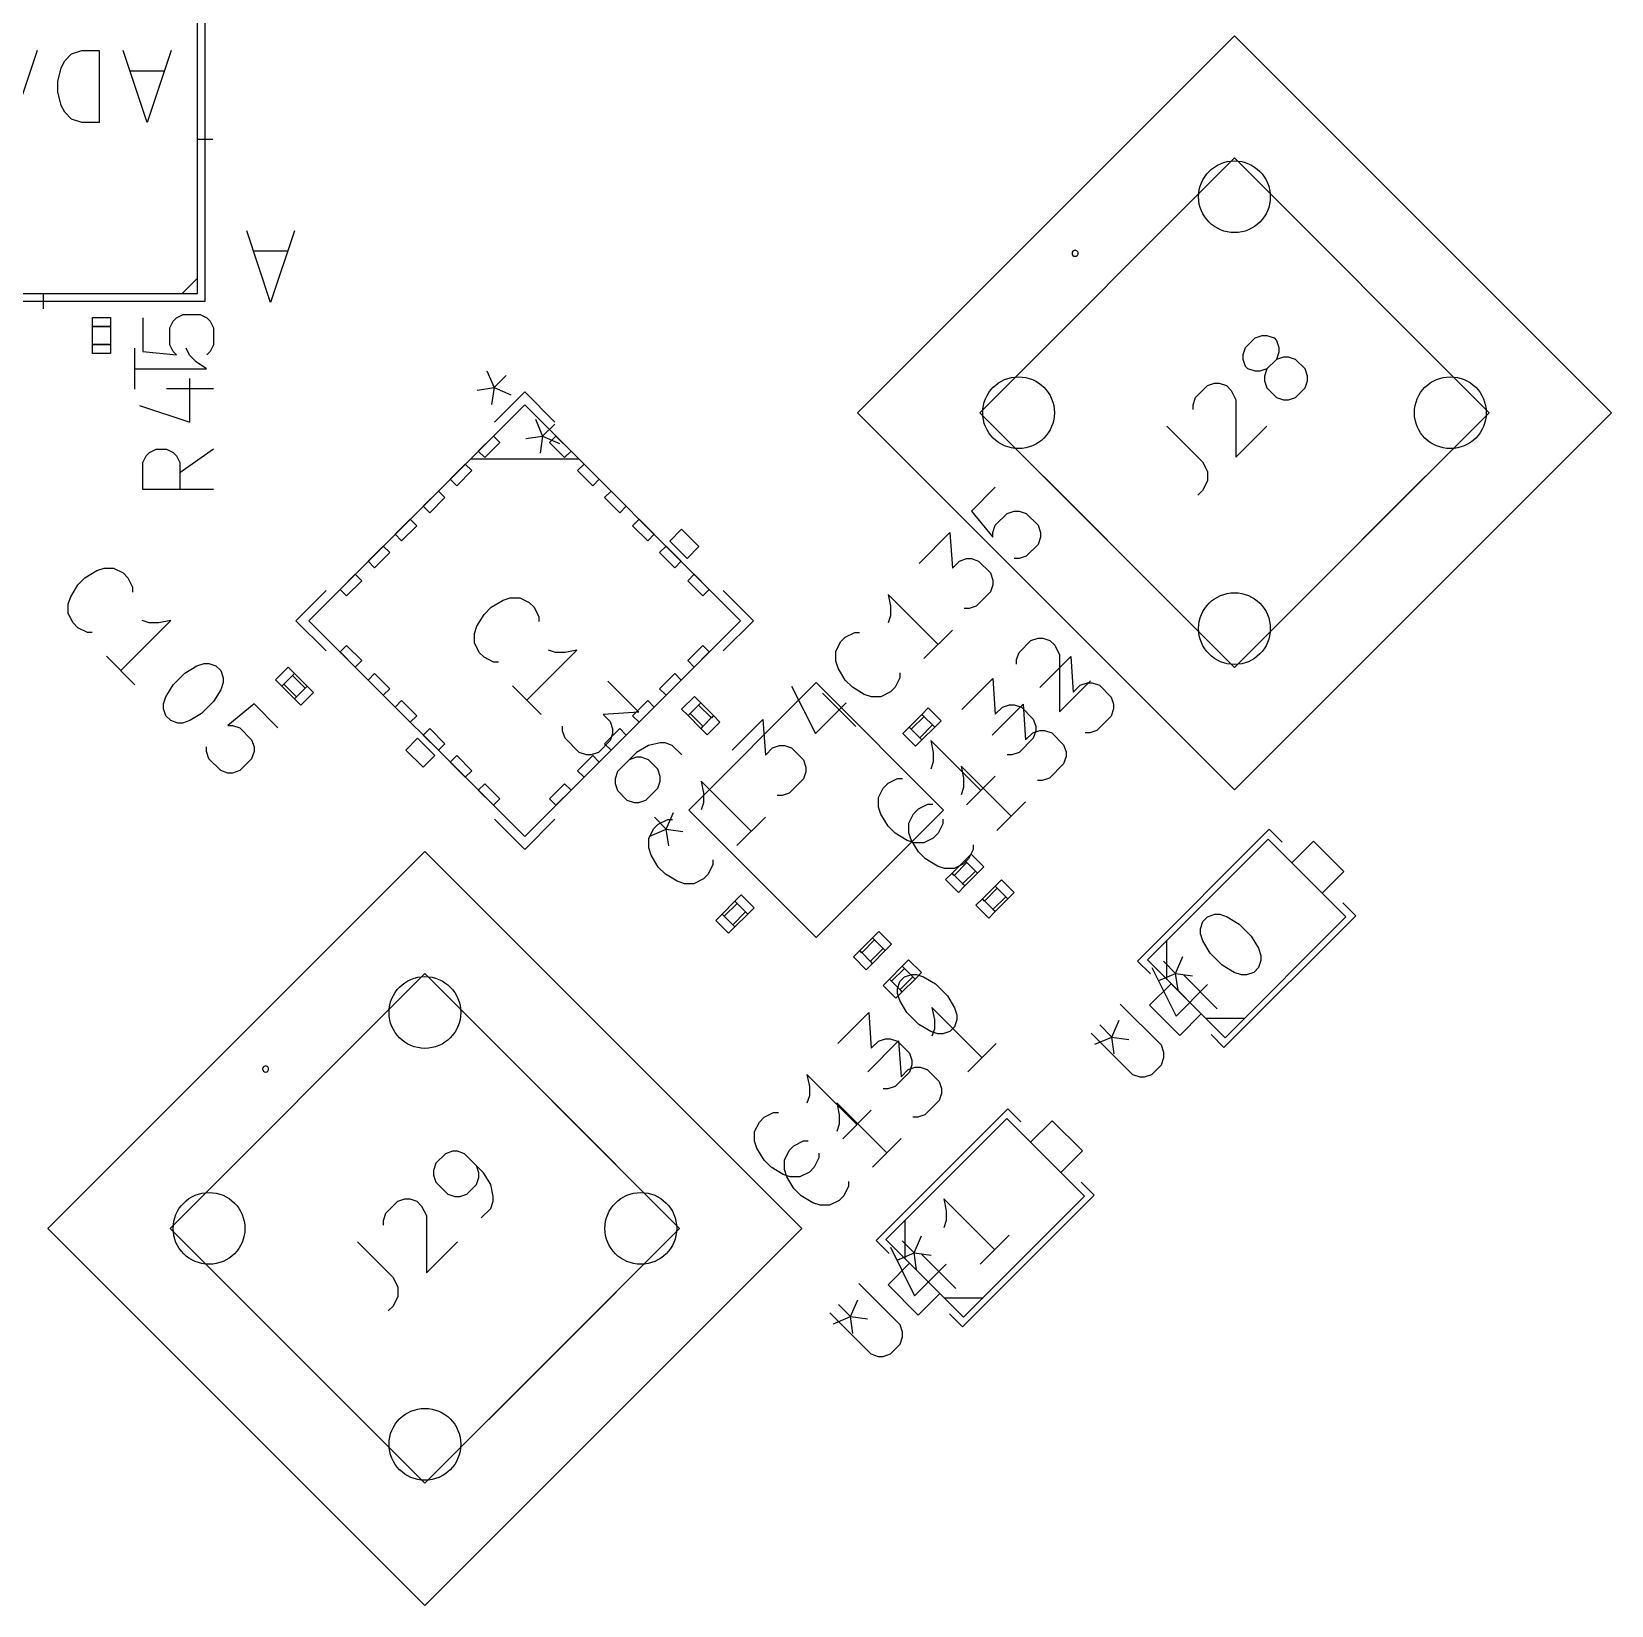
# Model space of a CAD drawing. Header units: millimetres. Extents: x -1 to 260, y -56 to 300.
# Drawn here: x 150.8 to 177.08, y 192.62 to 218.8 of the extents above; entities that cross this region are included whole.
import ezdxf

# ---------------------------------------------------------------- set-up
doc = ezdxf.new("R2010")
doc.units = ezdxf.units.MM
for name, color, linetype, true_color in [('Edge.Cuts', 254, 'CONTINUOUS', 0xd0d2cd), ('F.Fab', 9, 'CONTINUOUS', 0xafafaf), ('F.Silkscreen', 41, 'CONTINUOUS', 0xf2eda1)]:
    doc.layers.add(name, color=color, linetype=linetype, true_color=true_color)

msp = doc.modelspace()

# ---------------------------------------------------------------- linework, layer by layer
at = {"layer": 'Edge.Cuts'}
for centre in [(170.81, 216.052102), (167.217898, 212.46), (174.402102, 212.46), (170.81, 208.867898), (157.34, 202.482102), (153.747898, 198.89), (160.932102, 198.89), (157.34, 195.297898)]:
    msp.add_circle(centre, 0.5969, dxfattribs=at)
at = {"layer": 'F.Fab', "linetype": 'CONTINUOUS'}
for p, q in [((153.556, 214.444), (153.556, 221.556)), ((164.537963, 212.46), (170.81, 218.732037)), ((170.81, 218.732037), (177.082037, 212.46)), ((166.571602, 212.46), (170.81, 216.698398)), ((170.81, 216.698398), (175.048398, 212.46)), ((154.77224, 214.293938), (154.374307, 215.487738)), ((155.170173, 215.487738), (154.77224, 214.293938)), ((155.056478, 215.146652), (154.488002, 215.146652)), ((153.302, 214.444), (153.556, 214.698)), ((146.444, 214.444), (153.556, 214.444)), ((151.81, 213.895), (151.81, 214.045)), ((151.81, 214.045), (152.11, 214.045)), ((152.11, 214.045), (152.11, 213.895)), ((152.11, 213.895), (151.81, 213.895)), ((151.81, 213.445), (151.81, 213.595)), ((151.81, 213.595), (152.11, 213.595)), ((152.11, 213.595), (152.11, 213.445)), ((152.512261, 212.849307), (152.512261, 213.531478)), ((153.421823, 213.417783), (153.364975, 213.531478)), ((152.11, 213.445), (151.81, 213.445)), ((152.512261, 213.190392), (153.706061, 213.190392)), ((153.535518, 213.304088), (153.421823, 213.417783)), ((153.706061, 213.190392), (153.535518, 213.304088)), ((159, 212.592102), (155.407898, 209)), ((162.592102, 209), (159, 212.592102)), ((170.81, 206.187963), (164.537963, 212.46)), ((170.81, 208.221602), (166.571602, 212.46)), ((175.048398, 212.46), (170.81, 208.221602)), ((177.082037, 212.46), (170.81, 206.187963)), ((159.177478, 212.349737), (159.29807, 212.068356)), ((159.499057, 212.269342), (159.29807, 212.068356)), ((158.227698, 211.8198), (158.479145, 212.071248)), ((158.586908, 211.963485), (158.335461, 211.712037)), ((158.479145, 212.071248), (158.586908, 211.963485)), ((159.016689, 212.028158), (159.29807, 212.068356)), ((159.29807, 212.068356), (159.257873, 211.786974)), ((159.29807, 212.068356), (159.579451, 211.947764)), ((159.413092, 211.963485), (159.520855, 212.071248)), ((159.664539, 211.712037), (159.413092, 211.963485)), ((159.520855, 212.071248), (159.772302, 211.8198)), ((158.101974, 211.694077), (159.898026, 211.694077)), ((158.335461, 211.712037), (158.227698, 211.8198)), ((159.772302, 211.8198), (159.664539, 211.712037)), ((157.760725, 211.352827), (158.012172, 211.604274)), ((157.868488, 211.245064), (157.760725, 211.352827)), ((158.119935, 211.496511), (157.868488, 211.245064)), ((158.012172, 211.604274), (158.119935, 211.496511)), ((159.880065, 211.496511), (159.987828, 211.604274)), ((160.131512, 211.245064), (159.880065, 211.496511)), ((159.987828, 211.604274), (160.239275, 211.352827)), ((160.239275, 211.352827), (160.131512, 211.245064)), ((157.311712, 210.903814), (157.563159, 211.155261)), ((157.563159, 211.155261), (157.670922, 211.047498)), ((160.329078, 211.047498), (160.436841, 211.155261)), ((160.436841, 211.155261), (160.688288, 210.903814)), ((157.419475, 210.796051), (157.311712, 210.903814)), ((157.670922, 211.047498), (157.419475, 210.796051)), ((160.580525, 210.796051), (160.329078, 211.047498)), ((160.688288, 210.903814), (160.580525, 210.796051)), ((156.844739, 210.436841), (157.096186, 210.688288)), ((157.203949, 210.580525), (156.952502, 210.329078)), ((157.096186, 210.688288), (157.203949, 210.580525)), ((160.796051, 210.580525), (160.903814, 210.688288)), ((161.047498, 210.329078), (160.796051, 210.580525)), ((160.903814, 210.688288), (161.155261, 210.436841)), ((156.952502, 210.329078), (156.844739, 210.436841)), ((161.155261, 210.436841), (161.047498, 210.329078)), ((156.395726, 209.987828), (156.647173, 210.239275)), ((156.754936, 210.131512), (156.503489, 209.880065)), ((156.647173, 210.239275), (156.754936, 210.131512)), ((161.245064, 210.131512), (161.352827, 210.239275)), ((161.496511, 209.880065), (161.245064, 210.131512)), ((161.352827, 210.239275), (161.604274, 209.987828)), ((155.928752, 209.520855), (156.1802, 209.772302)), ((156.1802, 209.772302), (156.287963, 209.664539)), ((156.503489, 209.880065), (156.395726, 209.987828)), ((161.604274, 209.987828), (161.496511, 209.880065)), ((161.712037, 209.664539), (161.8198, 209.772302)), ((161.8198, 209.772302), (162.071248, 209.520855)), ((156.036515, 209.413092), (155.928752, 209.520855)), ((156.287963, 209.664539), (156.036515, 209.413092)), ((161.963485, 209.413092), (161.712037, 209.664539)), ((162.071248, 209.520855), (161.963485, 209.413092)), ((155.407898, 209), (159, 205.407898)), ((159, 205.407898), (162.592102, 209)), ((155.928752, 208.479145), (156.036515, 208.586908)), ((156.1802, 208.227698), (155.928752, 208.479145)), ((156.036515, 208.586908), (156.287963, 208.335461)), ((161.712037, 208.335461), (161.963485, 208.586908)), ((162.071248, 208.479145), (161.8198, 208.227698)), ((161.963485, 208.586908), (162.071248, 208.479145)), ((154.851967, 208.017066), (155.064099, 208.229198)), ((155.064099, 208.229198), (155.170165, 208.123132)), ((156.287963, 208.335461), (156.1802, 208.227698)), ((161.8198, 208.227698), (161.712037, 208.335461)), ((154.958033, 207.911), (154.851967, 208.017066)), ((155.170165, 208.123132), (154.958033, 207.911)), ((154.958033, 207.911), (154.993388, 207.946355)), ((154.993388, 207.946355), (155.20552, 207.734223)), ((155.13481, 208.087777), (155.170165, 208.123132)), ((155.346942, 207.875645), (155.13481, 208.087777)), ((155.170165, 208.123132), (155.382297, 207.911)), ((156.395726, 208.012172), (156.503489, 208.119935)), ((156.647173, 207.760725), (156.395726, 208.012172)), ((156.503489, 208.119935), (156.754936, 207.868488)), ((161.245064, 207.868488), (161.496511, 208.119935)), ((161.604274, 208.012172), (161.352827, 207.760725)), ((161.496511, 208.119935), (161.604274, 208.012172)), ((161.72868, 205.85), (163.85, 207.97132)), ((165.97132, 205.85), (163.85, 207.97132)), ((155.170165, 207.698868), (154.958033, 207.911)), ((155.170165, 207.698868), (155.382297, 207.911)), ((155.20552, 207.734223), (155.170165, 207.698868)), ((155.276231, 207.592802), (155.170165, 207.698868)), ((155.488363, 207.804934), (155.276231, 207.592802)), ((155.382297, 207.911), (155.346942, 207.875645)), ((155.382297, 207.911), (155.488363, 207.804934)), ((156.754936, 207.868488), (156.647173, 207.760725)), ((156.844739, 207.563159), (156.952502, 207.670922)), ((156.952502, 207.670922), (157.203949, 207.419475)), ((160.796051, 207.419475), (161.047498, 207.670922)), ((161.047498, 207.670922), (161.155261, 207.563159)), ((161.352827, 207.760725), (161.245064, 207.868488)), ((161.611802, 207.526066), (161.823934, 207.738198)), ((161.823934, 207.738198), (161.93, 207.632132)), ((157.096186, 207.311712), (156.844739, 207.563159)), ((157.203949, 207.419475), (157.096186, 207.311712)), ((160.903814, 207.311712), (160.796051, 207.419475)), ((161.155261, 207.563159), (160.903814, 207.311712)), ((161.717868, 207.42), (161.611802, 207.526066)), ((161.93, 207.632132), (161.717868, 207.42)), ((161.717868, 207.42), (161.753223, 207.455355)), ((161.93, 207.207868), (161.717868, 207.42)), ((161.753223, 207.455355), (161.965355, 207.243223)), ((161.894645, 207.596777), (161.93, 207.632132)), ((162.106777, 207.384645), (161.894645, 207.596777)), ((161.93, 207.632132), (162.142132, 207.42)), ((161.93, 207.207868), (162.142132, 207.42)), ((162.142132, 207.42), (162.106777, 207.384645)), ((162.142132, 207.42), (162.248198, 207.313934)), ((165.397596, 207.229253), (165.609728, 207.441385)), ((165.645083, 207.40603), (165.432951, 207.193898)), ((165.609728, 207.441385), (165.715794, 207.547451)), ((165.609728, 207.441385), (165.645083, 207.40603)), ((165.82186, 207.229253), (165.609728, 207.441385)), ((165.715794, 207.547451), (165.927926, 207.335319)), ((157.311712, 207.096186), (157.419475, 207.203949)), ((157.419475, 207.203949), (157.670922, 206.952502)), ((160.329078, 206.952502), (160.580525, 207.203949)), ((160.580525, 207.203949), (160.688288, 207.096186)), ((161.965355, 207.243223), (161.93, 207.207868)), ((162.036066, 207.101802), (161.93, 207.207868)), ((162.248198, 207.313934), (162.036066, 207.101802)), ((165.29153, 207.123187), (165.397596, 207.229253)), ((165.432951, 207.193898), (165.397596, 207.229253)), ((165.397596, 207.229253), (165.609728, 207.017121)), ((165.574373, 207.052476), (165.786505, 207.264608)), ((165.82186, 207.229253), (165.609728, 207.017121)), ((165.786505, 207.264608), (165.82186, 207.229253)), ((165.927926, 207.335319), (165.82186, 207.229253)), ((157.563159, 206.844739), (157.311712, 207.096186)), ((157.670922, 206.952502), (157.563159, 206.844739)), ((160.436841, 206.844739), (160.329078, 206.952502)), ((160.688288, 207.096186), (160.436841, 206.844739)), ((165.503662, 206.911055), (165.29153, 207.123187)), ((165.609728, 207.017121), (165.503662, 206.911055)), ((165.609728, 207.017121), (165.574373, 207.052476)), ((157.760725, 206.647173), (157.868488, 206.754936)), ((158.012172, 206.395726), (157.760725, 206.647173)), ((157.868488, 206.754936), (158.119935, 206.503489)), ((159.880065, 206.503489), (160.131512, 206.754936)), ((160.239275, 206.647173), (159.987828, 206.395726)), ((160.131512, 206.754936), (160.239275, 206.647173)), ((158.119935, 206.503489), (158.012172, 206.395726)), ((159.987828, 206.395726), (159.880065, 206.503489)), ((158.227698, 206.1802), (158.335461, 206.287963)), ((158.479145, 205.928752), (158.227698, 206.1802)), ((158.335461, 206.287963), (158.586908, 206.036515)), ((159.413092, 206.036515), (159.664539, 206.287963)), ((159.772302, 206.1802), (159.520855, 205.928752)), ((159.664539, 206.287963), (159.772302, 206.1802)), ((158.586908, 206.036515), (158.479145, 205.928752)), ((159.520855, 205.928752), (159.413092, 206.036515)), ((163.85, 203.72868), (161.72868, 205.85)), ((163.85, 203.72868), (165.97132, 205.85)), ((171.372231, 205.367451), (169.360654, 203.355874)), ((172.665388, 204.074294), (171.372231, 205.367451)), ((172.126573, 205.33153), (171.767363, 204.97232)), ((172.629467, 204.828636), (172.126573, 205.33153)), ((151.067963, 198.89), (157.34, 205.162037)), ((157.34, 205.162037), (163.612037, 198.89)), ((166.322893, 205.010619), (166.428959, 205.116685)), ((166.428959, 205.116685), (166.641091, 204.904553)), ((166.004695, 204.692421), (166.110761, 204.798487)), ((166.110761, 204.798487), (166.322893, 205.010619)), ((166.146116, 204.763132), (166.110761, 204.798487)), ((166.110761, 204.798487), (166.322893, 204.586355)), ((166.358248, 204.975264), (166.146116, 204.763132)), ((166.287538, 204.62171), (166.49967, 204.833842)), ((166.322893, 205.010619), (166.358248, 204.975264)), ((166.535025, 204.798487), (166.322893, 205.010619)), ((166.535025, 204.798487), (166.322893, 204.586355)), ((166.49967, 204.833842), (166.535025, 204.798487)), ((166.641091, 204.904553), (166.535025, 204.798487)), ((171.767363, 204.97232), (172.270257, 204.469426)), ((172.270257, 204.469426), (172.629467, 204.828636)), ((166.216827, 204.480289), (166.004695, 204.692421)), ((166.322893, 204.586355), (166.216827, 204.480289)), ((166.322893, 204.586355), (166.287538, 204.62171)), ((166.615405, 204.37154), (166.827537, 204.583672)), ((166.862892, 204.548317), (166.65076, 204.336185)), ((166.827537, 204.583672), (166.933603, 204.689738)), ((166.827537, 204.583672), (166.862892, 204.548317)), ((167.039669, 204.37154), (166.827537, 204.583672)), ((166.933603, 204.689738), (167.145735, 204.477606)), ((162.286314, 204.11929), (162.498446, 204.331422)), ((162.533801, 204.296067), (162.321669, 204.083935)), ((162.498446, 204.331422), (162.604512, 204.437488)), ((162.498446, 204.331422), (162.533801, 204.296067)), ((162.710578, 204.11929), (162.498446, 204.331422)), ((162.604512, 204.437488), (162.816644, 204.225356)), ((166.509339, 204.265474), (166.615405, 204.37154)), ((166.721471, 204.053342), (166.509339, 204.265474)), ((166.65076, 204.336185), (166.615405, 204.37154)), ((166.615405, 204.37154), (166.827537, 204.159408)), ((166.792182, 204.194763), (167.004314, 204.406895)), ((167.039669, 204.37154), (166.827537, 204.159408)), ((167.004314, 204.406895), (167.039669, 204.37154)), ((167.145735, 204.477606), (167.039669, 204.37154)), ((162.180248, 204.013224), (162.286314, 204.11929)), ((162.39238, 203.801092), (162.180248, 204.013224)), ((162.321669, 204.083935), (162.286314, 204.11929)), ((162.286314, 204.11929), (162.498446, 203.907158)), ((162.463091, 203.942513), (162.675223, 204.154645)), ((162.710578, 204.11929), (162.498446, 203.907158)), ((162.675223, 204.154645), (162.710578, 204.11929)), ((162.816644, 204.225356), (162.710578, 204.11929)), ((166.827537, 204.159408), (166.721471, 204.053342)), ((166.827537, 204.159408), (166.792182, 204.194763)), ((170.653811, 202.062717), (172.665388, 204.074294)), ((162.498446, 203.907158), (162.39238, 203.801092)), ((162.498446, 203.907158), (162.463091, 203.942513)), ((164.574846, 203.511384), (164.786978, 203.723516)), ((164.786978, 203.723516), (164.893044, 203.829582)), ((164.786978, 203.723516), (164.822333, 203.688161)), ((164.99911, 203.511384), (164.786978, 203.723516)), ((164.893044, 203.829582), (165.105176, 203.61745)), ((164.46878, 203.405318), (164.574846, 203.511384)), ((164.574846, 203.511384), (164.786978, 203.299252)), ((164.610201, 203.476029), (164.574846, 203.511384)), ((164.822333, 203.688161), (164.610201, 203.476029)), ((164.751623, 203.334607), (164.963755, 203.546739)), ((164.99911, 203.511384), (164.786978, 203.299252)), ((164.963755, 203.546739), (164.99911, 203.511384)), ((165.105176, 203.61745), (164.99911, 203.511384)), ((169.683943, 203.032585), (169.683943, 203.679163)), ((164.680912, 203.193186), (164.46878, 203.405318)), ((164.786978, 203.299252), (164.680912, 203.193186)), ((164.786978, 203.299252), (164.751623, 203.334607)), ((165.070202, 203.038331), (165.282334, 203.250463)), ((165.317689, 203.215108), (165.105557, 203.002976)), ((165.282334, 203.250463), (165.3884, 203.356529)), ((165.282334, 203.250463), (165.317689, 203.215108)), ((165.494466, 203.038331), (165.282334, 203.250463)), ((165.3884, 203.356529), (165.600532, 203.144397)), ((169.360654, 203.355874), (170.653811, 202.062717)), ((169.629531, 203.334076), (169.830517, 203.133089)), ((169.830517, 203.133089), (169.951109, 203.41447)), ((153.101602, 198.89), (157.34, 203.128398)), ((157.34, 203.128398), (161.578398, 198.89)), ((164.964136, 202.932265), (165.070202, 203.038331)), ((165.070202, 203.038331), (165.282334, 202.826199)), ((165.105557, 203.002976), (165.070202, 203.038331)), ((165.246979, 202.861554), (165.459111, 203.073686)), ((165.494466, 203.038331), (165.282334, 202.826199)), ((165.459111, 203.073686), (165.494466, 203.038331)), ((165.600532, 203.144397), (165.494466, 203.038331)), ((169.755785, 202.960742), (169.396575, 202.601532)), ((169.549136, 203.012497), (169.830517, 203.133089)), ((170.258679, 202.457848), (169.755785, 202.960742)), ((169.870715, 202.851708), (169.830517, 203.133089)), ((169.830517, 203.133089), (170.111899, 203.092892)), ((165.176268, 202.720133), (164.964136, 202.932265)), ((165.282334, 202.826199), (165.176268, 202.720133)), ((165.282334, 202.826199), (165.246979, 202.861554)), ((169.396575, 202.601532), (169.899469, 202.098638)), ((169.899469, 202.098638), (170.258679, 202.457848)), ((170.330522, 202.386006), (170.9771, 202.386006)), ((167.021591, 200.71681), (165.010014, 198.705233)), ((168.314748, 199.423653), (167.021591, 200.71681)), ((167.775933, 200.680889), (167.416723, 200.321679)), ((168.278827, 200.177995), (167.775933, 200.680889)), ((167.416723, 200.321679), (167.919617, 199.818785)), ((167.919617, 199.818785), (168.278827, 200.177995)), ((166.303171, 197.412076), (168.314748, 199.423653)), ((165.333303, 198.381944), (165.333303, 199.028522)), ((157.34, 192.617963), (151.067963, 198.89)), ((157.34, 194.651602), (153.101602, 198.89)), ((161.578398, 198.89), (157.34, 194.651602)), ((163.612037, 198.89), (157.34, 192.617963)), ((165.479877, 198.482448), (165.600469, 198.763829)), ((165.010014, 198.705233), (166.303171, 197.412076)), ((165.198496, 198.361856), (165.479877, 198.482448)), ((165.278891, 198.683435), (165.479877, 198.482448)), ((165.520075, 198.201067), (165.479877, 198.482448)), ((165.479877, 198.482448), (165.761259, 198.442251)), ((165.405145, 198.310101), (165.045935, 197.950891)), ((165.908039, 197.807207), (165.405145, 198.310101)), ((165.045935, 197.950891), (165.548829, 197.447997)), ((165.548829, 197.447997), (165.908039, 197.807207)), ((165.979882, 197.735365), (166.62646, 197.735365))]:
    msp.add_line(p, q, dxfattribs=at)
at = {"layer": 'F.Fab'}
for centre in [(170.81, 216.052102), (167.217898, 212.46), (174.402102, 212.46), (170.81, 208.867898), (157.34, 202.482102), (153.747898, 198.89), (160.932102, 198.89), (157.34, 195.297898)]:
    msp.add_circle(centre, 0.5969, dxfattribs=at)
at = {"layer": 'F.Silkscreen', "linetype": 'CONTINUOUS'}
for p, q in [((153.683, 214.317), (153.683, 221.683)), ((150.889798, 218.484617), (150.490341, 217.286245)), ((151.460451, 218.427552), (151.631647, 218.484617)), ((151.631647, 218.484617), (151.916974, 218.484617)), ((151.916974, 218.484617), (151.916974, 217.286245)), ((152.715889, 217.286245), (152.316431, 218.484617)), ((153.115346, 218.484617), (152.715889, 217.286245)), ((151.23219, 217.971029), (151.289255, 218.19929)), ((151.289255, 218.19929), (151.346321, 218.313421)), ((151.346321, 218.313421), (151.460451, 218.427552)), ((151.23219, 217.799833), (151.23219, 217.971029)), ((153.001215, 218.142225), (152.430562, 218.142225)), ((151.289255, 217.571572), (151.23219, 217.799833)), ((151.346321, 217.457441), (151.289255, 217.571572)), ((151.460451, 217.34331), (151.346321, 217.457441)), ((151.631647, 217.286245), (151.460451, 217.34331)), ((151.916974, 217.286245), (151.631647, 217.286245)), ((153.556, 217.0094), (153.81, 217.0094)), ((167.630141, 213.518539), (169.751461, 215.639859)), ((171.868539, 215.639859), (173.989859, 213.518539)), ((154.77224, 214.293938), (154.374307, 215.487738)), ((155.170173, 215.487738), (154.77224, 214.293938)), ((155.056478, 215.146652), (154.488002, 215.146652)), ((146.317, 214.317), (153.683, 214.317)), ((150.9906, 214.444), (150.9906, 214.19)), ((152.646164, 214.03838), (152.646164, 213.478128)), ((153.094365, 213.870304), (153.15039, 213.982355)), ((153.15039, 213.982355), (153.206415, 214.03838)), ((153.206415, 214.03838), (153.318465, 214.094405)), ((153.318465, 214.094405), (153.598591, 214.094405)), ((153.598591, 214.094405), (153.710641, 214.03838)), ((153.710641, 214.03838), (153.766667, 213.982355)), ((153.766667, 213.982355), (153.822692, 213.870304)), ((151.81, 213.595), (151.81, 213.895)), ((151.81, 213.895), (152.11, 213.895)), ((152.11, 213.895), (152.11, 213.595)), ((153.094365, 213.590179), (153.094365, 213.870304)), ((153.822692, 213.870304), (153.822692, 213.590179)), ((171.151814, 213.702815), (171.270661, 213.742431)), ((171.270661, 213.742431), (171.349893, 213.742431)), ((171.349893, 213.742431), (171.46874, 213.702815)), ((152.11, 213.595), (151.81, 213.595)), ((152.512261, 212.849307), (152.512261, 213.531478)), ((152.646164, 213.478128), (153.206415, 213.422103)), ((153.15039, 213.478128), (153.094365, 213.590179)), ((153.206415, 213.422103), (153.15039, 213.478128)), ((153.421823, 213.417783), (153.364975, 213.531478)), ((153.766667, 213.478128), (153.710641, 213.422103)), ((153.822692, 213.590179), (153.766667, 213.478128)), ((170.953735, 213.425505), (170.993351, 213.544352)), ((170.993351, 213.544352), (171.151814, 213.702815)), ((171.46874, 213.702815), (171.508356, 213.663199)), ((171.508356, 213.663199), (171.547972, 213.544352)), ((171.547972, 213.46512), (171.508356, 213.346273)), ((171.547972, 213.544352), (171.547972, 213.46512)), ((152.512261, 213.190392), (153.706061, 213.190392)), ((153.535518, 213.304088), (153.421823, 213.417783)), ((153.706061, 213.190392), (153.535518, 213.304088)), ((170.953735, 213.346273), (170.953735, 213.425505)), ((170.993351, 213.227426), (170.953735, 213.346273)), ((171.032967, 213.18781), (170.993351, 213.227426)), ((171.151814, 213.148194), (171.032967, 213.18781)), ((171.349893, 213.18781), (171.231046, 213.148194)), ((171.349893, 213.18781), (171.310277, 213.068963)), ((171.508356, 213.346273), (171.349893, 213.18781)), ((171.627203, 213.385889), (171.508356, 213.346273)), ((171.706435, 213.385889), (171.627203, 213.385889)), ((171.825282, 213.346273), (171.706435, 213.385889)), ((171.983745, 213.18781), (171.825282, 213.346273)), ((172.023361, 213.068963), (171.983745, 213.18781)), ((153.430516, 212.3016), (153.430516, 213.029927)), ((158.369255, 213.15796), (158.489847, 212.876579)), ((158.690834, 213.077565), (158.489847, 212.876579)), ((170.359499, 212.9105), (170.478346, 212.950116)), ((170.478346, 212.950116), (170.557578, 212.950116)), ((170.557578, 212.950116), (170.676425, 212.9105)), ((171.231046, 213.148194), (171.151814, 213.148194)), ((171.310277, 213.068963), (171.310277, 212.989731)), ((171.310277, 212.989731), (171.349893, 212.870884)), ((171.983745, 212.870884), (172.023361, 212.989731)), ((172.023361, 212.989731), (172.023361, 213.068963)), ((153.03834, 212.861852), (153.822692, 212.861852)), ((158.208466, 212.836381), (158.489847, 212.876579)), ((158.489847, 212.876579), (158.44965, 212.595197)), ((158.489847, 212.876579), (158.771228, 212.755987)), ((159, 212.807629), (158.497106, 212.304734)), ((159.502894, 212.304734), (159, 212.807629)), ((170.121804, 212.593574), (170.16142, 212.712421)), ((170.16142, 212.712421), (170.359499, 212.9105)), ((170.676425, 212.9105), (170.755656, 212.831268)), ((170.755656, 212.831268), (170.834888, 212.672805)), ((170.834888, 212.672805), (170.834888, 211.722027)), ((171.349893, 212.870884), (171.508356, 212.712421)), ((171.508356, 212.712421), (171.627203, 212.672805)), ((171.627203, 212.672805), (171.706435, 212.672805)), ((171.706435, 212.672805), (171.825282, 212.712421)), ((171.825282, 212.712421), (171.983745, 212.870884)), ((152.590139, 212.581726), (153.430516, 212.3016)), ((170.121804, 212.514342), (170.121804, 212.593574)), ((169.686031, 212.237032), (170.280268, 211.642796)), ((170.834888, 211.722027), (171.349893, 212.237032)), ((152.646164, 211.629298), (152.702189, 211.741349)), ((152.646164, 211.181097), (152.646164, 211.629298)), ((152.702189, 211.741349), (152.758214, 211.797374)), ((152.758214, 211.797374), (152.870264, 211.853399)), ((152.870264, 211.853399), (153.03834, 211.853399)), ((153.03834, 211.853399), (153.15039, 211.797374)), ((153.15039, 211.797374), (153.206415, 211.741349)), ((153.206415, 211.741349), (153.26244, 211.629298)), ((153.822692, 211.853399), (153.26244, 211.461223)), ((153.26244, 211.629298), (153.26244, 211.181097)), ((170.280268, 211.642796), (170.359499, 211.484333)), ((167.630141, 211.401461), (169.74934, 209.278019)), ((170.359499, 211.484333), (170.359499, 211.32587)), ((171.87066, 209.278019), (173.989859, 211.401461)), ((153.822692, 211.181097), (152.646164, 211.181097)), ((166.8288, 211.220713), (166.432642, 210.824556)), ((170.280268, 211.167407), (170.201036, 211.088175)), ((170.359499, 211.32587), (170.280268, 211.167407)), ((166.432642, 210.824556), (166.789184, 210.388782)), ((167.026879, 210.78494), (167.145726, 210.824556)), ((167.145726, 210.824556), (167.224958, 210.824556)), ((167.224958, 210.824556), (167.343805, 210.78494)), ((166.789184, 210.468014), (166.8288, 210.586861)), ((166.8288, 210.586861), (167.026879, 210.78494)), ((167.343805, 210.78494), (167.541884, 210.586861)), ((167.541884, 210.586861), (167.581499, 210.468014)), ((161.413638, 210.322148), (161.611204, 210.519714)), ((161.701006, 210.03478), (161.413638, 210.322148)), ((161.611204, 210.519714), (161.898572, 210.232346)), ((165.561096, 209.953009), (166.076101, 210.468014)), ((166.076101, 210.468014), (166.115716, 209.873777)), ((166.789184, 210.388782), (166.789184, 210.468014)), ((167.581499, 210.388782), (167.541884, 210.269935)), ((167.581499, 210.468014), (167.581499, 210.388782)), ((161.898572, 210.232346), (161.701006, 210.03478)), ((166.234564, 209.992625), (166.353411, 210.03224)), ((166.353411, 210.03224), (166.432642, 210.03224)), ((166.432642, 210.03224), (166.55149, 209.992625)), ((167.224958, 210.032241), (167.145726, 210.032241)), ((167.343805, 210.071856), (167.224958, 210.032241)), ((167.541884, 210.269935), (167.343805, 210.071856)), ((151.683548, 209.71415), (151.881626, 209.832997)), ((151.881626, 209.832997), (152.000474, 209.872613)), ((152.000474, 209.872613), (152.158937, 209.872613)), ((152.158937, 209.872613), (152.3174, 209.793381)), ((152.3174, 209.793381), (152.396631, 209.71415)), ((166.115716, 209.873777), (166.234564, 209.992625)), ((166.55149, 209.992625), (166.749568, 209.794546)), ((166.749568, 209.794546), (166.789184, 209.675699)), ((151.445853, 209.397224), (151.5647, 209.595302)), ((151.5647, 209.595302), (151.683548, 209.71415)), ((152.396631, 209.71415), (152.475863, 209.555687)), ((152.475863, 209.555687), (152.475863, 209.476455)), ((166.789184, 209.596467), (166.749568, 209.47762)), ((166.789184, 209.675699), (166.789184, 209.596467)), ((151.406237, 209.278376), (151.445853, 209.397224)), ((151.406237, 209.119913), (151.406237, 209.278376)), ((155.695266, 209.502894), (155.192371, 209)), ((158.443383, 209.223148), (158.641461, 209.341995)), ((158.641461, 209.341995), (158.760309, 209.381611)), ((158.760309, 209.381611), (158.918772, 209.381611)), ((158.918772, 209.381611), (159.077235, 209.302379)), ((159.077235, 209.302379), (159.156466, 209.223148)), ((162.807629, 209), (162.304734, 209.502894)), ((165.878022, 208.606073), (165.046091, 209.438004)), ((165.046091, 209.438004), (165.085706, 209.239925)), ((166.749568, 209.47762), (166.511874, 209.239925)), ((151.485469, 208.96145), (151.406237, 209.119913)), ((152.277784, 208.169135), (153.109715, 209.001066)), ((152.753173, 208.96145), (152.634326, 209.001066)), ((153.109715, 209.001066), (152.911636, 208.96145)), ((155.192371, 209), (155.695266, 208.497106)), ((158.205688, 208.906222), (158.324535, 209.1043)), ((158.324535, 209.1043), (158.443383, 209.223148)), ((159.156466, 209.223148), (159.235698, 209.064685)), ((159.235698, 209.064685), (159.235698, 208.985453)), ((162.304734, 208.497106), (162.807629, 209)), ((165.085706, 209.081462), (165.046091, 208.962615)), ((165.085706, 209.239925), (165.085706, 209.081462)), ((166.393027, 209.20031), (166.313795, 209.20031)), ((166.511874, 209.239925), (166.393027, 209.20031)), ((151.5647, 208.882219), (151.485469, 208.96145)), ((151.723163, 208.802987), (151.5647, 208.882219)), ((151.802395, 208.802987), (151.723163, 208.802987)), ((152.911636, 208.96145), (152.753173, 208.96145)), ((158.166072, 208.787374), (158.205688, 208.906222)), ((158.166072, 208.628911), (158.166072, 208.787374)), ((164.253776, 208.645689), (164.333007, 208.72492)), ((164.333007, 208.72492), (164.49147, 208.804152)), ((164.49147, 208.804152), (164.570702, 208.804152)), ((166.115716, 208.843768), (165.640327, 208.368378)), ((158.245304, 208.470448), (158.166072, 208.628911)), ((158.324535, 208.391217), (158.245304, 208.470448)), ((159.037619, 207.678133), (159.86955, 208.510064)), ((159.513008, 208.470448), (159.394161, 208.510064)), ((159.671471, 208.470448), (159.513008, 208.470448)), ((159.86955, 208.510064), (159.671471, 208.470448)), ((164.174544, 208.487226), (164.253776, 208.645689)), ((164.174544, 208.328763), (164.174544, 208.487226)), ((167.185425, 208.354174), (167.225041, 208.473021)), ((167.225041, 208.473021), (167.42312, 208.6711)), ((167.42312, 208.6711), (167.541967, 208.710716)), ((167.541967, 208.710716), (167.621199, 208.710716)), ((167.621199, 208.710716), (167.740046, 208.6711)), ((167.740046, 208.6711), (167.819277, 208.591869)), ((167.819277, 208.591869), (167.898509, 208.433405)), ((152.515479, 207.931441), (152.040089, 208.40683)), ((153.34741, 208.129519), (153.545488, 208.248367)), ((153.545488, 208.248367), (153.664336, 208.287982)), ((153.664336, 208.287982), (153.743567, 208.287982)), ((153.743567, 208.287982), (153.862414, 208.248367)), ((153.862414, 208.248367), (153.941646, 208.169135)), ((158.482998, 208.311985), (158.324535, 208.391217)), ((158.56223, 208.311985), (158.482998, 208.311985)), ((164.21416, 208.209915), (164.174544, 208.328763)), ((164.333007, 208.011837), (164.21416, 208.209915)), ((167.185425, 208.274942), (167.185425, 208.354174)), ((167.57122, 207.887611), (168.086225, 208.402616)), ((167.898509, 208.433405), (167.898509, 207.482627)), ((168.086225, 208.402616), (168.125841, 207.80838)), ((153.030484, 207.733362), (153.149331, 207.93144)), ((153.149331, 207.93144), (153.34741, 208.129519)), ((153.941646, 208.169135), (153.981262, 208.050288)), ((153.981262, 207.971056), (153.941646, 207.852209)), ((153.981262, 208.050288), (153.981262, 207.971056)), ((160.384555, 207.995059), (160.89956, 207.480054)), ((164.451854, 207.892989), (164.333007, 208.011837)), ((165.244169, 208.051452), (165.164938, 207.892989)), ((165.244169, 208.130684), (165.244169, 208.051452)), ((166.274263, 207.522243), (166.789268, 208.037248)), ((166.789268, 208.037248), (166.828883, 207.443011)), ((167.898509, 207.482627), (168.413514, 207.997632)), ((168.244688, 207.927227), (168.363535, 207.966843)), ((168.363535, 207.966843), (168.442767, 207.966843)), ((168.442767, 207.966843), (168.561614, 207.927227)), ((152.990868, 207.614514), (153.030484, 207.733362)), ((153.941646, 207.852209), (153.822799, 207.65413)), ((159.275314, 207.440439), (158.799924, 207.915828)), ((163.440208, 207.912672), (163.836365, 207.120356)), ((163.955213, 207.793824), (164.509833, 207.239204)), ((164.649933, 207.774142), (164.451854, 207.892989)), ((164.76878, 207.734526), (164.649933, 207.774142)), ((164.927243, 207.734526), (164.76878, 207.734526)), ((165.085706, 207.813758), (164.927243, 207.734526)), ((165.164938, 207.892989), (165.085706, 207.813758)), ((168.125841, 207.80838), (168.244688, 207.927227)), ((168.561614, 207.927227), (168.759693, 207.729148)), ((168.759693, 207.729148), (168.799308, 207.610301)), ((152.990868, 207.535283), (152.990868, 207.614514)), ((153.030484, 207.416436), (152.990868, 207.535283)), ((153.109715, 207.337204), (153.030484, 207.416436)), ((153.62472, 207.456051), (153.426641, 207.337204)), ((153.822799, 207.65413), (153.62472, 207.456051)), ((154.496267, 207.614514), (154.060493, 207.257972)), ((154.892424, 207.218357), (154.496267, 207.614514)), ((160.89956, 207.480054), (160.305323, 207.440438)), ((160.305323, 207.440438), (160.424171, 207.321591)), ((163.836365, 207.120356), (164.35137, 207.635361)), ((166.778905, 207.095296), (167.29391, 207.610301)), ((166.828883, 207.443011), (166.947731, 207.561859)), ((166.947731, 207.561859), (167.066578, 207.601474)), ((167.066578, 207.601474), (167.145809, 207.601474)), ((167.145809, 207.601474), (167.264657, 207.561859)), ((167.264657, 207.561859), (167.462735, 207.36378)), ((167.29391, 207.610301), (167.333525, 207.016064)), ((168.759693, 207.412222), (168.521998, 207.174528)), ((168.799308, 207.531069), (168.759693, 207.412222)), ((168.799308, 207.610301), (168.799308, 207.531069)), ((153.228562, 207.297588), (153.109715, 207.337204)), ((153.307794, 207.297588), (153.228562, 207.297588)), ((153.426641, 207.337204), (153.307794, 207.297588)), ((154.060493, 207.257972), (154.139725, 207.257972)), ((154.139725, 207.257972), (154.258572, 207.218357)), ((154.258572, 207.218357), (154.456651, 207.020278)), ((159.631855, 207.163128), (159.631855, 207.24236)), ((159.671471, 207.044281), (159.631855, 207.163128)), ((160.424171, 207.321591), (160.463786, 207.202744)), ((160.463786, 207.202744), (160.463786, 207.123512)), ((162.449814, 206.843046), (162.964819, 207.358051)), ((162.964819, 207.358051), (163.004434, 206.763814)), ((167.452373, 207.134912), (167.57122, 207.174527)), ((167.462735, 207.36378), (167.502351, 207.244933)), ((167.502351, 207.165701), (167.462735, 207.046854)), ((167.502351, 207.244933), (167.502351, 207.165701)), ((167.57122, 207.174527), (167.650451, 207.174527)), ((167.650451, 207.174527), (167.769299, 207.134912)), ((168.521998, 207.174528), (168.403151, 207.134912)), ((153.703952, 206.822199), (153.703952, 206.901431)), ((154.456651, 207.020278), (154.496267, 206.901431)), ((154.496267, 206.901431), (154.496267, 206.822199)), ((157.020667, 206.848415), (157.218232, 207.045981)), ((157.218232, 207.045981), (157.505601, 206.758613)), ((159.909166, 206.806586), (159.671471, 207.044281)), ((160.424171, 207.004665), (160.226092, 206.806586)), ((160.463786, 207.123512), (160.424171, 207.004665)), ((161.058023, 206.925433), (160.859944, 206.806586)), ((161.256102, 206.965049), (161.058023, 206.925433)), ((161.335333, 206.965049), (161.256102, 206.965049)), ((161.45418, 206.925433), (161.335333, 206.965049)), ((161.612644, 206.76697), (161.45418, 206.925433)), ((163.004434, 206.763814), (163.123282, 206.882662)), ((163.123282, 206.882662), (163.242129, 206.922277)), ((163.242129, 206.922277), (163.32136, 206.922277)), ((163.32136, 206.922277), (163.440208, 206.882662)), ((163.440208, 206.882662), (163.638286, 206.684583)), ((166.591189, 206.175307), (165.759258, 207.007238)), ((165.759258, 207.007238), (165.798873, 206.809159)), ((167.462735, 207.046854), (167.225041, 206.809159)), ((167.333525, 207.016064), (167.452373, 207.134912)), ((167.769299, 207.134912), (167.967377, 206.936833)), ((167.967377, 206.936833), (168.006993, 206.817986)), ((168.403151, 207.134912), (168.323919, 207.134912)), ((153.743567, 206.703352), (153.703952, 206.822199)), ((153.941646, 206.505273), (153.743567, 206.703352)), ((154.456651, 206.703352), (154.258572, 206.505273)), ((154.496267, 206.822199), (154.456651, 206.703352)), ((157.308035, 206.561047), (157.020667, 206.848415)), ((157.505601, 206.758613), (157.308035, 206.561047)), ((160.028013, 206.766971), (159.909166, 206.806586)), ((160.107245, 206.766971), (160.028013, 206.766971)), ((160.226092, 206.806586), (160.107245, 206.766971)), ((160.859944, 206.806586), (160.543018, 206.48966)), ((160.859944, 206.727355), (160.741097, 206.687739)), ((160.939176, 206.727355), (160.859944, 206.727355)), ((161.058023, 206.687739), (160.939176, 206.727355)), ((161.216486, 206.529276), (161.058023, 206.687739)), ((163.638286, 206.684583), (163.677902, 206.565736)), ((165.798873, 206.650696), (165.759258, 206.531849)), ((165.798873, 206.809159), (165.798873, 206.650696)), ((167.106194, 206.769544), (167.026962, 206.769544)), ((167.225041, 206.809159), (167.106194, 206.769544)), ((167.967377, 206.619907), (167.729683, 206.382212)), ((168.006993, 206.738754), (167.967377, 206.619907)), ((168.006993, 206.817986), (168.006993, 206.738754)), ((154.060493, 206.465657), (153.941646, 206.505273)), ((154.139725, 206.465657), (154.060493, 206.465657)), ((154.258572, 206.505273), (154.139725, 206.465657)), ((160.543018, 206.48966), (160.503402, 206.370813)), ((160.503402, 206.370813), (160.503402, 206.291581)), ((161.256102, 206.410429), (161.216486, 206.529276)), ((161.256102, 206.331197), (161.256102, 206.410429)), ((163.638286, 206.367657), (163.400592, 206.129962)), ((163.677902, 206.486504), (163.638286, 206.367657)), ((163.677902, 206.565736), (163.677902, 206.486504)), ((165.046174, 206.294154), (165.204637, 206.373386)), ((165.204637, 206.373386), (165.283869, 206.373386)), ((167.095831, 205.74836), (166.2639, 206.580291)), ((166.2639, 206.580291), (166.303515, 206.382212)), ((166.303515, 206.382212), (166.303515, 206.223749)), ((166.828883, 206.413002), (166.353494, 205.937612)), ((167.729683, 206.382212), (167.610836, 206.342597)), ((160.503402, 206.291581), (160.543018, 206.172734)), ((160.543018, 206.172734), (160.701481, 206.014271)), ((161.018407, 206.014271), (161.216486, 206.21235)), ((161.216486, 206.21235), (161.256102, 206.331197)), ((162.76674, 205.49611), (161.934809, 206.328041)), ((161.934809, 206.328041), (161.974424, 206.129962)), ((161.974424, 206.129962), (161.974424, 205.971499)), ((163.281745, 206.090347), (163.202513, 206.090347)), ((163.400592, 206.129962), (163.281745, 206.090347)), ((164.887711, 206.05646), (164.966943, 206.214923)), ((164.966943, 206.214923), (165.046174, 206.294154)), ((166.303515, 206.223749), (166.2639, 206.104902)), ((167.610836, 206.342597), (167.531604, 206.342597)), ((160.701481, 206.014271), (160.820328, 205.974655)), ((160.820328, 205.974655), (160.89956, 205.974655)), ((160.89956, 205.974655), (161.018407, 206.014271)), ((161.974424, 205.971499), (161.934809, 205.852652)), ((164.887711, 205.897997), (164.887711, 206.05646)), ((164.927327, 205.779149), (164.887711, 205.897997)), ((165.471585, 205.787976), (165.550816, 205.867207)), ((165.550816, 205.867207), (165.709279, 205.946439)), ((165.709279, 205.946439), (165.788511, 205.946439)), ((167.333525, 205.986055), (166.858136, 205.510665)), ((158.497106, 205.695266), (159, 205.192371)), ((159, 205.192371), (159.502894, 205.695266)), ((161.142494, 205.535726), (161.221725, 205.614957)), ((161.159651, 205.728816), (161.356362, 205.532105)), ((161.221725, 205.614957), (161.380188, 205.694189)), ((161.356362, 205.532105), (161.474388, 205.8075)), ((161.380188, 205.694189), (161.45942, 205.694189)), ((163.004434, 205.733805), (162.529045, 205.258415)), ((165.046174, 205.581071), (164.927327, 205.779149)), ((165.165021, 205.462223), (165.046174, 205.581071)), ((165.392353, 205.629513), (165.471585, 205.787976)), ((165.392353, 205.47105), (165.392353, 205.629513)), ((165.957336, 205.620686), (165.878105, 205.462223)), ((165.957336, 205.699918), (165.957336, 205.620686)), ((161.063262, 205.377263), (161.142494, 205.535726)), ((161.063262, 205.2188), (161.063262, 205.377263)), ((161.080967, 205.414079), (161.356362, 205.532105)), ((161.395704, 205.256711), (161.356362, 205.532105)), ((161.356362, 205.532105), (161.631756, 205.492763)), ((165.3631, 205.343376), (165.165021, 205.462223)), ((165.481947, 205.30376), (165.3631, 205.343376)), ((165.431969, 205.352202), (165.392353, 205.47105)), ((165.550816, 205.154124), (165.431969, 205.352202)), ((165.64041, 205.30376), (165.481947, 205.30376)), ((165.798873, 205.382992), (165.64041, 205.30376)), ((165.878105, 205.462223), (165.798873, 205.382992)), ((171.390192, 205.529096), (169.199009, 203.337913)), ((171.605718, 205.31357), (171.390192, 205.529096)), ((161.102878, 205.099952), (161.063262, 205.2188)), ((161.221725, 204.901874), (161.102878, 205.099952)), ((165.669663, 205.035276), (165.550816, 205.154124)), ((166.461978, 205.193739), (166.382747, 205.035276)), ((166.461978, 205.272971), (166.461978, 205.193739)), ((161.340572, 204.783026), (161.221725, 204.901874)), ((161.538651, 204.664179), (161.340572, 204.783026)), ((162.053656, 204.783026), (161.974424, 204.703795)), ((162.132887, 204.941489), (162.053656, 204.783026)), ((162.132887, 205.020721), (162.132887, 204.941489)), ((165.867742, 204.916429), (165.669663, 205.035276)), ((165.986589, 204.876813), (165.867742, 204.916429)), ((166.145052, 204.876813), (165.986589, 204.876813)), ((166.303515, 204.956045), (166.145052, 204.876813)), ((166.382747, 205.035276), (166.303515, 204.956045)), ((161.657498, 204.624563), (161.538651, 204.664179)), ((161.815961, 204.624563), (161.657498, 204.624563)), ((161.974424, 204.703795), (161.815961, 204.624563)), ((172.827033, 204.092255), (172.611507, 204.307781)), ((170.242299, 203.873061), (170.28265, 203.994115)), ((170.28265, 203.994115), (170.363353, 204.074817)), ((170.363353, 204.074817), (170.484407, 204.115168)), ((170.484407, 204.115168), (170.565109, 204.115168)), ((170.565109, 204.115168), (170.686163, 204.074817)), ((170.63585, 201.901072), (172.827033, 204.092255)), ((170.686163, 204.074817), (170.88792, 203.953763)), ((170.242299, 203.792358), (170.242299, 203.873061)), ((170.28265, 203.671304), (170.242299, 203.792358)), ((170.88792, 203.953763), (171.089676, 203.752007)), ((171.089676, 203.752007), (171.21073, 203.55025)), ((170.403704, 203.469548), (170.28265, 203.671304)), ((170.605461, 203.267791), (170.403704, 203.469548)), ((171.21073, 203.55025), (171.251081, 203.429197)), ((169.199009, 203.337913), (169.414535, 203.122387)), ((169.435273, 203.22744), (169.838786, 202.420414)), ((170.807217, 203.146738), (170.605461, 203.267791)), ((171.21073, 203.22744), (171.130027, 203.146738)), ((171.251081, 203.348494), (171.21073, 203.22744)), ((171.251081, 203.429197), (171.251081, 203.348494)), ((165.20231, 202.877101), (165.241926, 202.995949)), ((165.241926, 202.995949), (165.321157, 203.07518)), ((165.321157, 203.07518), (165.440005, 203.114796)), ((165.440005, 203.114796), (165.519236, 203.114796)), ((165.519236, 203.114796), (165.638083, 203.07518)), ((165.638083, 203.07518), (165.836162, 202.956333)), ((165.836162, 202.956333), (166.034241, 202.758254)), ((169.838786, 202.420414), (170.363353, 202.944981)), ((169.95984, 203.106386), (170.524758, 202.541468)), ((170.928271, 203.106386), (170.807217, 203.146738)), ((171.008974, 203.106386), (170.928271, 203.106386)), ((171.130027, 203.146738), (171.008974, 203.106386)), ((165.20231, 202.79787), (165.20231, 202.877101)), ((165.241926, 202.679023), (165.20231, 202.79787)), ((165.360773, 202.480944), (165.241926, 202.679023)), ((166.034241, 202.758254), (166.153088, 202.560175)), ((164.211916, 201.965939), (164.726921, 202.480944)), ((164.726921, 202.480944), (164.766537, 201.886707)), ((165.558852, 202.282865), (165.360773, 202.480944)), ((166.60883, 201.730581), (165.7769, 202.562511)), ((165.7769, 202.562511), (165.816515, 202.364433)), ((166.153088, 202.560175), (166.192704, 202.441328)), ((166.192704, 202.441328), (166.192704, 202.362097)), ((169.596679, 201.936199), (168.910707, 202.622171)), ((165.756931, 202.164018), (165.558852, 202.282865)), ((165.875778, 202.124402), (165.756931, 202.164018)), ((165.816515, 202.20597), (165.7769, 202.087122)), ((165.816515, 202.364433), (165.816515, 202.20597)), ((166.073857, 202.164018), (165.955009, 202.124402)), ((166.153088, 202.243249), (166.073857, 202.164018)), ((166.192704, 202.362097), (166.153088, 202.243249)), ((168.569861, 202.274406), (168.770847, 202.073419)), ((168.770847, 202.073419), (168.891439, 202.3548)), ((154.160141, 199.948539), (156.281461, 202.069859)), ((158.398539, 202.069859), (160.519859, 199.948539)), ((164.707274, 201.492886), (165.222279, 202.007891)), ((164.766537, 201.886707), (164.885384, 202.005555)), ((164.885384, 202.005555), (165.004231, 202.04517)), ((165.004231, 202.04517), (165.083463, 202.04517)), ((165.083463, 202.04517), (165.20231, 202.005555)), ((165.20231, 202.005555), (165.400389, 201.807476)), ((165.222279, 202.007891), (165.261895, 201.413654)), ((165.955009, 202.124402), (165.875778, 202.124402)), ((166.846525, 201.968275), (166.371136, 201.492886)), ((168.426491, 202.137955), (169.112463, 201.451984)), ((168.489466, 201.952827), (168.770847, 202.073419)), ((168.811045, 201.792038), (168.770847, 202.073419)), ((168.770847, 202.073419), (169.052229, 202.033222)), ((169.63703, 201.815145), (169.596679, 201.936199)), ((170.420324, 202.116598), (170.63585, 201.901072)), ((165.400389, 201.807476), (165.440004, 201.688629)), ((165.440004, 201.688629), (165.440004, 201.609397)), ((169.596679, 201.613389), (169.63703, 201.734443)), ((169.63703, 201.734443), (169.63703, 201.815145)), ((164.528842, 200.619003), (163.696911, 201.450934)), ((163.696911, 201.450934), (163.736527, 201.252855)), ((165.400389, 201.49055), (165.162694, 201.252855)), ((165.261895, 201.413654), (165.380742, 201.532502)), ((165.380742, 201.532502), (165.499589, 201.572117)), ((165.440004, 201.609397), (165.400389, 201.49055)), ((165.499589, 201.572117), (165.578821, 201.572117)), ((165.578821, 201.572117), (165.697668, 201.532502)), ((165.697668, 201.532502), (165.895747, 201.334423)), ((169.112463, 201.451984), (169.233517, 201.411632)), ((169.233517, 201.411632), (169.31422, 201.411632)), ((169.31422, 201.411632), (169.435273, 201.451984)), ((169.435273, 201.451984), (169.596679, 201.613389)), ((163.736527, 201.094392), (163.696911, 200.975545)), ((163.736527, 201.252855), (163.736527, 201.094392)), ((165.043847, 201.213239), (164.964615, 201.213239)), ((165.162694, 201.252855), (165.043847, 201.213239)), ((165.895747, 201.334423), (165.935362, 201.215576)), ((165.935362, 201.136344), (165.895747, 201.017497)), ((165.935362, 201.215576), (165.935362, 201.136344)), ((165.0242, 200.14595), (164.192269, 200.977881)), ((164.192269, 200.977881), (164.231885, 200.779802)), ((164.766536, 200.856698), (164.291147, 200.381308)), ((167.039552, 200.878455), (164.848369, 198.687272)), ((165.895747, 201.017497), (165.658052, 200.779802)), ((167.255078, 200.662929), (167.039552, 200.878455)), ((162.825364, 200.500156), (162.904596, 200.658619)), ((162.904596, 200.658619), (162.983827, 200.73785)), ((162.983827, 200.73785), (163.14229, 200.817082)), ((163.14229, 200.817082), (163.221522, 200.817082)), ((164.231885, 200.621339), (164.192269, 200.502492)), ((164.231885, 200.779802), (164.231885, 200.621339)), ((165.539205, 200.740186), (165.459973, 200.740186)), ((165.658052, 200.779802), (165.539205, 200.740186)), ((162.825364, 200.341693), (162.825364, 200.500156)), ((162.86498, 200.222845), (162.825364, 200.341693)), ((163.479185, 200.264797), (163.637648, 200.344029)), ((163.637648, 200.344029), (163.71688, 200.344029)), ((165.261894, 200.383645), (164.786505, 199.908255)), ((157.681814, 200.132815), (157.523351, 199.974352)), ((157.800661, 200.172431), (157.681814, 200.132815)), ((157.879893, 200.172431), (157.800661, 200.172431)), ((157.99874, 200.132815), (157.879893, 200.172431)), ((158.315666, 199.815889), (157.99874, 200.132815)), ((162.983827, 200.024767), (162.86498, 200.222845)), ((163.320722, 200.027103), (163.399954, 200.185566)), ((163.399954, 200.185566), (163.479185, 200.264797)), ((163.89499, 200.064382), (163.815758, 199.905919)), ((163.89499, 200.143614), (163.89499, 200.064382)), ((157.523351, 199.974352), (157.483735, 199.855505)), ((157.483735, 199.855505), (157.483735, 199.776273)), ((158.236435, 199.815889), (158.196819, 199.934736)), ((158.236435, 199.736657), (158.236435, 199.815889)), ((158.434514, 199.61781), (158.315666, 199.815889)), ((163.102675, 199.905919), (162.983827, 200.024767)), ((163.300753, 199.787072), (163.102675, 199.905919)), ((163.419601, 199.747456), (163.300753, 199.787072)), ((163.320722, 199.86864), (163.320722, 200.027103)), ((163.360338, 199.749792), (163.320722, 199.86864)), ((163.736527, 199.826688), (163.578064, 199.747456)), ((163.815758, 199.905919), (163.736527, 199.826688)), ((157.483735, 199.776273), (157.523351, 199.657426)), ((157.523351, 199.657426), (157.72143, 199.459347)), ((158.038356, 199.459347), (158.196819, 199.61781)), ((158.196819, 199.61781), (158.236435, 199.736657)), ((158.474129, 199.419731), (158.434514, 199.61781)), ((163.479185, 199.551714), (163.360338, 199.749792)), ((163.578064, 199.747456), (163.419601, 199.747456)), ((163.598033, 199.432866), (163.479185, 199.551714)), ((164.390348, 199.591329), (164.311116, 199.432866)), ((164.390348, 199.670561), (164.390348, 199.591329)), ((168.476393, 199.441614), (168.260867, 199.65714)), ((156.69142, 199.142421), (156.889499, 199.3405)), ((156.889499, 199.3405), (157.008346, 199.380116)), ((157.008346, 199.380116), (157.087578, 199.380116)), ((157.087578, 199.380116), (157.206425, 199.3405)), ((157.206425, 199.3405), (157.285656, 199.261268)), ((157.285656, 199.261268), (157.364888, 199.102805)), ((157.72143, 199.459347), (157.840277, 199.419731)), ((157.840277, 199.419731), (157.919509, 199.419731)), ((157.919509, 199.419731), (158.038356, 199.459347)), ((158.434514, 199.221653), (158.474129, 199.3405)), ((158.474129, 199.3405), (158.474129, 199.419731)), ((163.796111, 199.314019), (163.598033, 199.432866)), ((163.914959, 199.274403), (163.796111, 199.314019)), ((164.073422, 199.274403), (163.914959, 199.274403)), ((164.231885, 199.353635), (164.073422, 199.274403)), ((164.311116, 199.432866), (164.231885, 199.353635)), ((166.819738, 198.536449), (165.972361, 199.383826)), ((165.972361, 199.383826), (166.012712, 199.182069)), ((166.28521, 197.250431), (168.476393, 199.441614)), ((156.651804, 199.023574), (156.69142, 199.142421)), ((156.651804, 198.944342), (156.651804, 199.023574)), ((157.364888, 199.102805), (157.364888, 198.152027)), ((158.27605, 199.06319), (158.434514, 199.221653)), ((166.012712, 199.020664), (165.972361, 198.89961)), ((166.012712, 199.182069), (166.012712, 199.020664)), ((167.061845, 198.778557), (166.57763, 198.294341)), ((156.216031, 198.667032), (156.810268, 198.072796)), ((157.364888, 198.152027), (157.879893, 198.667032)), ((164.848369, 198.687272), (165.063895, 198.471746)), ((165.084632, 198.5768), (165.488145, 197.769774)), ((165.488145, 197.769774), (166.012712, 198.294341)), ((165.609199, 198.455746), (166.174117, 197.890828)), ((156.810268, 198.072796), (156.889499, 197.914333)), ((165.246038, 197.285559), (164.560066, 197.971531)), ((154.160141, 197.831461), (156.27934, 195.708019)), ((156.889499, 197.75587), (156.810268, 197.597407)), ((156.889499, 197.914333), (156.889499, 197.75587)), ((158.40066, 195.708019), (160.519859, 197.831461)), ((164.420207, 197.422778), (164.540799, 197.704159)), ((156.810268, 197.597407), (156.731036, 197.518175)), ((164.07585, 197.487315), (164.761822, 196.801344)), ((164.138826, 197.302186), (164.420207, 197.422778)), ((164.219221, 197.623765), (164.420207, 197.422778)), ((164.460405, 197.141397), (164.420207, 197.422778)), ((164.420207, 197.422778), (164.701589, 197.382581)), ((166.069684, 197.465957), (166.28521, 197.250431)), ((165.286389, 197.164505), (165.246038, 197.285559)), ((165.286389, 197.083803), (165.286389, 197.164505)), ((165.084632, 196.801344), (165.246038, 196.962749)), ((165.246038, 196.962749), (165.286389, 197.083803)), ((164.761822, 196.801344), (164.882876, 196.760992)), ((164.882876, 196.760992), (164.963579, 196.760992)), ((164.963579, 196.760992), (165.084632, 196.801344))]:
    msp.add_line(p, q, dxfattribs=at)
at = {"layer": 'F.Silkscreen'}
for centre in [(170.81, 216.052102), (167.217898, 212.46), (174.402102, 212.46), (170.81, 208.867898), (157.34, 202.482102), (153.747898, 198.89), (160.932102, 198.89), (157.34, 195.297898)]:
    msp.add_circle(centre, 0.5969, dxfattribs=at)
for centre, start, end in [((168.15835, 215.11165), -225, -45), ((168.15835, 215.111651), -45.0008103, 135.0008103), ((154.68835, 201.54165), -225, -45), ((154.68835, 201.541651), -45.0008103, 135.0008103)]:
    msp.add_arc(centre, 0.05, start, end, dxfattribs=at)

doc.saveas('drawing.dxf')
